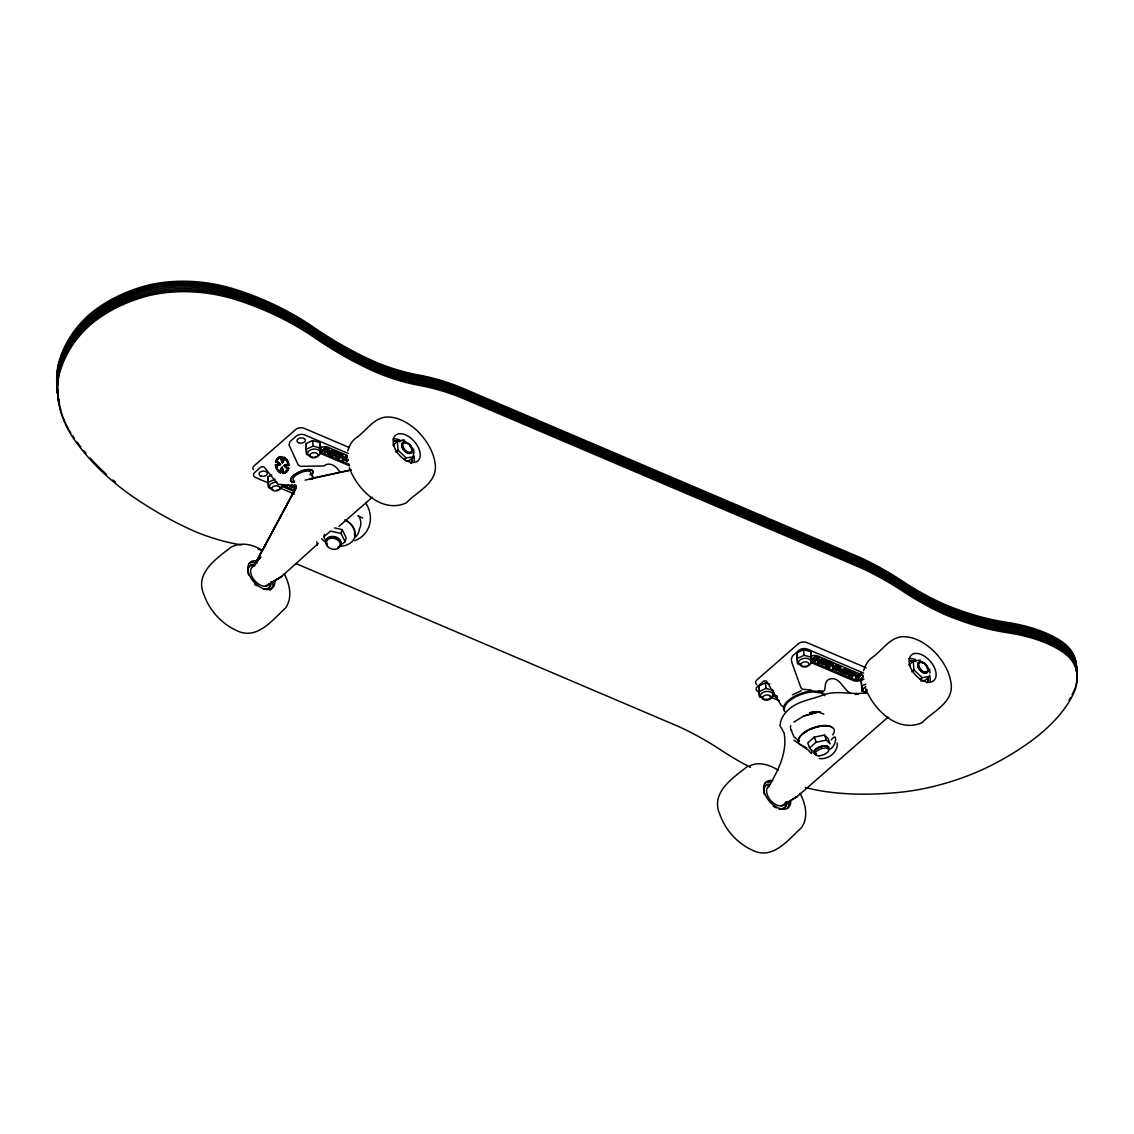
<?xml version="1.0" encoding="UTF-8"?>
<svg xmlns="http://www.w3.org/2000/svg" width="1134" height="1134" viewBox="0 0 1134 1134"><rect width="100%" height="100%" fill="white"/><g stroke="black" fill="none" stroke-linecap="round" stroke-linejoin="round"><path stroke-width="1.5" d="M413.995 453.331L413.641 448.965M929.979 673.001L929.653 669.117M328.08 453.005L328.421 449.447L325.628 452.509L324.962 451.686L328.605 448.511L328.945 452.92L332.361 450.113L328.775 453.855L328.08 453.005L328.775 453.855M328.137 453.572L328.421 449.447M328.945 452.92L329.243 448.781M342.482 455.443L339.08 458.235L342.652 454.493L343.007 458.901L345.813 455.84L346.465 456.662L342.837 459.837L342.369 456.619M342.185 459.568L342.539 455.996M817.912 662.313L818.195 658.06L818.564 662.582L822.136 658.726L818.677 660.966L822.136 658.726M818.677 660.966L818.379 657.125L814.736 660.3M818.734 661.646L819.017 657.394M832.725 666.948L836.183 664.708L832.625 668.564L832.328 664.737L829.464 667.231L828.798 666.282L832.441 663.106L832.795 667.628L833.079 663.39M856.014 673.157L855.731 677.395L858.523 674.22L859.189 675.155L855.56 678.345L855.192 673.823L851.804 676.743L855.376 672.873L856.085 673.837L855.376 672.873M842.959 669.514L840.01 668.677A1.8 1.12 -4.9 0 0 839.089 669.017L838.593 670.846L841.499 672.349L845.071 668.493L843.016 670.194L839.514 669.457L841.499 672.349M275.647 461.807L275.931 461.736A10.66 8.221 75.3 0 1 279.517 464.26L279.233 464.33A10.66 8.221 75.3 0 0 275.647 461.807L275.76 461.184A8.491 6.549 75.3 0 1 280.906 456.69L281.799 456.69A10.362 7.981 75.3 0 0 282.607 461.581L282.323 461.651A10.362 7.981 75.3 0 1 281.515 456.761L281.799 456.69M275.931 461.736L276.044 461.113A8.491 6.549 75.3 0 1 281.189 456.619M282.153 467.222L281.629 467.917A11.227 8.661 75.3 0 0 280.24 471.191L279.829 471.957L279.956 471.262A11.227 8.661 75.3 0 1 281.345 467.988L282.153 467.222L282.55 468.158A11.227 8.661 75.3 0 1 283.415 472.056L283.146 472.864L283.131 472.127A11.227 8.661 75.3 0 0 282.267 468.243L281.87 467.293M283.146 472.864C285.031 473.19 289.524 469.405 287.285 468.498A11.227 8.661 75.3 0 1 284.464 466.315L284.549 465.181A11.227 8.661 75.3 0 1 287.568 464.6C290.176 464.6 285.13 456.435 284.11 458.873A11.227 8.661 75.3 0 1 282.72 462.148L282.196 462.842L281.799 461.892A11.227 8.661 75.3 0 1 280.948 458.008L281.204 457.186L281.218 457.938A11.227 8.661 75.3 0 0 282.082 461.822L282.196 462.842M284.535 458.108L284.393 458.802A11.227 8.661 75.3 0 1 283.004 462.077L282.479 462.757M288.447 468.243L288.305 468.952A8.491 6.549 75.3 0 1 283.174 473.445L282.564 473.374A10.66 8.221 75.3 0 0 282.097 469.674L281.742 468.555L282.38 469.604A10.66 8.221 75.3 0 1 282.848 473.303L283.457 473.374A8.491 6.549 75.3 0 0 288.589 468.881L288.731 468.172A10.362 7.981 75.3 0 1 285.102 465.72L284.832 465.805A10.362 7.981 75.3 0 0 288.447 468.243L288.731 468.172M335.097 455.769L337.181 453.756L339.931 453.883M325.175 539.571L323.828 536.85L324.551 534.27M342.454 543.923L345.09 541.613L341.065 533.476L342.128 529.592L334.53 527.891M345.09 541.613L346.153 537.743L342.128 529.592M267.496 585.541L281.558 576.554L318.243 543.54M359.379 530.244L357.89 534.213L355.07 537.601M347.684 450.978C349.385 445.931 351.554 441.041 356.104 437.937C365.913 431.218 372.689 419.141 385.177 417.114C397.339 416.135 408.509 422.826 417.213 430.736C426.384 439.864 433.727 451.488 435.286 464.543C437.313 483.325 416.915 491.532 406.199 502.943C381.719 513.971 357.026 489.364 349.329 467.775M863.598 670.676C865.285 665.63 867.453 660.739 872.018 657.635C881.813 650.916 888.588 638.839 901.076 636.798C913.253 635.82 924.408 642.524 933.126 650.434C942.297 659.563 949.64 671.186 951.199 684.241C953.226 703.023 932.814 711.231 922.098 722.641C897.618 733.67 872.939 709.062 865.242 687.473M276.214 461.382L277.065 461.566A11.227 8.661 75.3 0 1 279.885 463.749L280.495 464.501L279.602 463.82A11.227 8.661 75.3 0 0 276.781 461.637L278.326 458.391M287.866 468.753L284.648 472.538M838.565 670.378L839.16 669.698A1.8 1.12 -4.9 0 1 840.081 669.358L841.797 669.67M282.323 461.651L282.82 460.716A10.263 7.91 75.3 0 0 283.784 457.356M282.607 461.581L283.103 460.645A10.263 7.91 75.3 0 0 284.067 457.286L284.634 457.569A8.491 6.549 75.3 0 1 288.901 464.642L288.646 465.464A10.291 7.924 75.3 0 0 285.725 465.521M251.493 567.822L260.863 557.021L255.249 563.683L296.215 486.968M255.249 563.683L295.889 488.215L255.164 563.683M768.781 786.755C778.108 770.312 787.634 752.48 784.076 732.904L780.008 725.717C780.617 715.2 789.505 707.148 798.705 703.137C807.394 699.451 816.721 697.708 825.481 694.164C839.217 690.351 852.924 695.255 866.716 692.661M282.026 468.484L281.26 469.419A10.291 7.924 75.3 0 0 280.311 472.75L279.715 472.495A8.491 6.549 75.3 0 1 275.449 465.422L275.704 464.6A10.263 7.91 75.3 0 0 279.517 464.26M294.755 484.714L292.955 486.117L290.162 486.202L293.011 486.812L294.854 484.884M798.251 643.871L798.379 643.701A6.039 3.771 -4.9 0 1 806.827 642.553L866.305 667.883M276.937 459.78L279.701 457.526M295.294 485.947L292.033 487.365L289.057 485.607L291.991 486.67L294.415 486.004M831.265 739.878C839.174 729.559 835.29 750.169 828.387 749.248M323.119 450.34L324.749 451.573L320.483 449.773L322.552 450.637L326.323 447.547L323.176 450.907L326.323 447.547M320.539 450.34L320.922 449.404M322.495 450.07L325.699 447.278M324.693 451.02L324.324 451.956M325.019 452.253L328.605 448.511M325.628 452.509L328.477 450.014M328.888 452.353L331.752 449.858M290.162 486.202L292.019 484.572M329.937 452.225L332.361 450.113M335.777 452.664L332.843 451.417L333.226 450.481L336.841 452.551L333.198 455.74L329.753 454.266L330.122 453.331L332.999 455.088L335.777 452.664L334.53 453.742L331.851 452.055L334.487 453.175M329.753 454.266L330.122 453.331M332.843 451.417L333.226 450.481M332.942 454.521L334.048 453.557L331.468 452.99L331.851 452.055M296.3 485.536L293.933 488.357L296.357 486.245M296.229 487.166L294.939 487.549M338.017 457.782C331.411 456.704 338.244 450.212 341.603 454.039L338.017 457.782L337.762 456.577L340.597 454.72C339.236 452.764 334.034 455.173 336.812 456.719M341.603 454.039L337.819 457.144L335.083 455.584M339.08 458.235L342.652 454.493M342.837 459.837L346.409 456.095M343.758 459.681L347.202 461.155M345.53 458.987C345.827 456.874 345.728 460.688 348.166 460.106L347.061 461.07M343.815 460.248L344.183 459.313M347.004 460.517L348.11 459.539L345.473 458.419M392.931 445.208L397.283 441.409L400.245 440.97M395.865 452.112L398.034 450.212L397.283 441.409M404.016 459.837L406.185 457.923L413.584 456.832L413.286 453.302M413.584 456.832L409.218 460.645L406.27 461.084M323.828 536.85L330.433 531.095L341.065 533.476M338.967 526.389L372.207 497.344M755.783 683.363A6.039 3.771 -4.9 0 1 756.803 680.031L798.379 643.701M816.111 656.161L812.341 659.378L815.474 655.891L816.168 656.841L812.965 659.648L814.467 659.634L815.417 661.235L818.266 658.741M814.467 659.634L814.113 660.683L811.59 659.619M814.807 660.98L818.379 657.125M819.471 662.313L822.717 663.135L822.986 664.467L826.558 660.612L823 659.095L822.632 660.144L825.566 661.391L822.788 663.829L819.471 662.313L822.986 664.467M821.186 661.037L824.262 661.788L821.186 661.037L823.823 662.171L822.717 663.135M822.632 660.144L823 659.095M819.542 662.993L819.896 661.944M821.257 661.732L821.626 660.668M824.262 661.788L825.495 660.711L822.561 659.464M827.536 665.19L830.315 662.766C828.316 660.342 823 664.382 827.536 665.19L831.378 662.653C828.472 659.067 821.144 664.765 827.735 665.842L827.806 666.523C821.2 665.46 828.529 659.747 831.435 663.347L827.806 666.523M828.869 666.976L832.441 663.106M832.625 668.564L836.183 664.708M837.048 670.449L833.533 668.295L836.779 669.131L837.048 670.449L840.677 667.274L837.048 665.077L836.694 666.14L839.614 667.387L838.38 668.465L835.248 667.033L838.38 668.465M836.694 666.14L837.048 665.077M833.589 668.989L833.958 667.926M836.835 669.811L837.955 668.833L835.319 667.713L835.673 666.65M836.779 669.131L837.955 668.833M838.309 667.784L839.557 666.693L836.623 665.445M840.606 666.594L836.977 669.769L833.533 668.295M841.23 671.016L842.59 670.577C842.023 669.173 837.87 669.996 840.081 671.186M841.3 671.711L845.071 668.493M845.921 674.234L842.406 672.079L845.652 672.901L845.921 674.234L849.564 671.059L845.936 668.862L845.567 669.925L848.501 671.158L847.268 672.249L844.135 670.818L847.268 672.249M845.567 669.925L845.936 668.862M842.477 672.774L842.846 671.711M845.723 673.596L846.829 672.618L844.192 671.498L844.561 670.435M845.652 672.901L846.829 672.618M847.197 671.555L848.43 670.477L845.51 669.23M849.494 670.378L845.851 673.553L842.406 672.079M850.472 674.957L853.25 672.533C851.251 670.109 845.95 674.149 850.472 674.957L854.313 672.419C851.407 668.833 844.079 674.546 850.684 675.609L850.741 676.289C844.15 675.226 851.478 669.514 854.384 673.114L850.741 676.289M746.923 766.924C732.55 778.137 710.168 792.864 719.863 814.495C725.434 830.031 737.27 843.313 752.366 850.174C772.75 860.564 788.243 839.67 801.625 827.508C808.627 817.09 805.636 803.779 800.051 793.431M851.804 676.743L855.433 673.568M855.56 678.345L859.133 674.475M856.595 678.132L860.862 675.212L857.29 679.082L856.595 678.132L857.29 679.082M856.666 678.812L860.238 674.943M857.233 678.387L860.862 675.212M824.56 735.045L826.403 740.162L830.045 743.847L828.217 738.744L824.56 735.045L814.311 737.114L807.72 742.869L809.548 747.986L811.987 750.453M809.548 747.986L816.154 742.217L826.403 740.162M908.873 664.921L913.224 661.122L920.624 660.016M911.807 671.824L913.976 669.925L913.224 661.122M919.957 679.549L922.126 677.636L929.526 676.544L925.16 680.357L920.723 681.01M888.12 717.099L797.471 796.295L783.438 805.253M793.97 722.089L803.737 715.993L818.734 711.628M354.786 540.705C370.208 534.709 374.773 517.189 366.013 503.609M781.581 805.905L797.471 796.295L795.529 797.471M804.304 715.866L820.166 711.613M280.226 464.571L279.517 464.954A11.227 8.661 75.3 0 1 276.498 465.535L277.235 469.263L279.829 471.957M280.495 464.501L279.8 464.883A11.227 8.661 75.3 0 1 276.781 465.464L275.902 465.464M283.854 465.564L284.832 465.11A11.227 8.661 75.3 0 1 287.852 464.529L288.447 464.586M792.411 694.83L801.256 690.748M309.596 455.188L306.662 454.422L305.712 443.734L312.587 440.545L319.93 442.473L320.398 447.59M306.18 449.291L313.055 446.101L320.412 448.043L320.879 453.161L319.93 442.473M271.536 488.3L268.602 487.535L267.652 476.847L271.777 474.933M274.995 479.228L268.12 482.418L268.602 487.535M280.07 487.549L282.82 486.273M800.576 664.382L797.641 663.617L796.692 652.929L803.567 649.739L810.909 651.667L811.377 656.799M797.159 658.485L804.034 655.296L811.391 657.238L811.859 662.355L810.909 651.667M762.516 697.495L759.582 696.73L758.632 686.042L765.507 682.852L769.915 684.015M773.331 690.351L765.974 688.423L759.1 691.612L759.582 696.73M771.049 696.744L773.799 695.468L773.558 692.69M865.072 691.967L862.124 691.187L861.656 686.07L861.174 680.499L863.924 679.223M861.656 686.07L865.781 684.156M365.8 502.901L366.551 502.617M400.571 440.63L403.832 440.148M749.531 765.974C758.929 761.183 769.887 764.926 778.222 770.227M284.832 465.805L286.009 465.45A10.291 7.924 75.3 0 1 288.929 465.394M284.039 457.314L284.351 457.64A8.491 6.549 75.3 0 1 288.631 464.713L288.646 465.464M280.311 472.75L280.594 472.68A10.291 7.924 75.3 0 1 281.53 469.348M279.418 457.597L281.204 457.186M305.131 480.136L351.469 470.015M350.534 469.944L309.936 478.661L312.545 479.2M815.828 711.698L809.506 712.79L816.891 711.557L823.851 714.08M855.249 694.532L858.367 694.249M401.564 440.545L404.682 440.304M819.272 758.518C828.146 759.823 838.182 752.324 837.133 742.926M295.931 485.749L278 484.346L263.995 466.854L261.203 466.783L254.711 472.424A6.039 3.771 -4.9 0 0 255.845 477.655L268.701 483.127M811.349 690.053L802.617 689.274L800.93 687.757L791.745 662.213L791.376 659.081L792.468 656.005L798.96 650.306A6.039 3.771 -4.9 0 1 807.408 649.144L863.669 673.114M818.351 690.691L823.596 691.159L824.687 690.237L825.396 684.723A12.942 8.59 54.5 0 1 829.365 679.153C839.514 675.836 843.016 689.458 850.245 693.143M295.52 490.625L282.805 485.224A5.939 3.7 -4.8 0 1 281.714 484.601M294.06 491.461L282.933 486.741A5.939 3.7 -4.8 0 1 281.842 486.103M349.187 447.491L304.181 428.326A6.039 3.771 -4.9 0 0 295.733 429.488L254.158 465.805A6.039 3.771 -4.9 0 0 253.378 469.589M348.152 453.416L304.748 434.932A6.039 3.771 -4.9 0 0 296.3 436.08L289.822 441.778L289.028 444.982L298.157 464.812L300.439 466.329L323.913 465.961C328.633 461.822 335.324 465.238 338.301 469.873A12.942 8.59 54.5 0 1 339.775 471.957M347.132 455.4L328.08 447.292A5.939 3.714 -5 0 0 319.774 448.426M332.786 450.85L336.841 452.551M341.66 454.606C339.931 451.445 332.716 455.244 337.762 456.577M346.465 456.662L345.813 455.84M816.168 656.841L815.474 655.891M822.193 659.407L821.526 658.471M823.057 659.775L826.615 661.292M836.254 665.389L835.588 664.453M837.119 665.757L840.677 667.274M845.128 669.173L844.433 668.224M846.007 669.542L849.564 671.059M859.189 675.155L858.523 674.22M810.697 658.018L812.27 658.684M320.483 449.773L324.749 451.573M329.696 453.699L333.198 455.74M339.023 457.668L339.69 458.49M810.753 658.698L815.417 661.235M817.855 661.618L818.564 662.582M828.798 666.282L829.464 667.231M839.628 670.903L841.428 671.668M851.733 676.062L852.414 676.998M320.766 452.197L349.357 464.373M812.086 661.519L853.363 679.11A5.939 3.714 -5 0 0 859.941 679.025A5.939 3.714 -5 0 0 862.832 675.155M349.47 465.762L320.894 453.586A5.939 3.714 -5 0 1 319.788 452.962M810.626 662.341L853.505 680.613A5.939 3.714 -5 0 0 861.812 679.479A5.939 3.714 -5 0 0 860.692 674.319L817.812 656.047A5.939 3.714 -5 0 0 810.597 656.43M772.552 694.093L777.314 696.134M772.665 695.482L777.442 697.523M279.956 487.918L294.429 494.084M769.745 696.673L779.398 700.769M296.158 563.655L679.464 726.894A250.288 148.965 48.9 0 1 720.714 749.914A239.373 142.473 48.9 0 0 750.481 767.364M288.149 468.682L287.568 468.427A11.227 8.661 75.3 0 1 284.747 466.244L284.138 465.493M280.594 472.68L279.999 472.424A8.491 6.549 75.3 0 1 275.732 465.351L275.704 464.6M849.536 675.212C846.758 673.667 851.96 671.257 853.321 673.213L853.25 672.533M826.601 665.445C823.823 663.9 829.011 661.491 830.386 663.447L830.315 662.766M806.713 747.901L801.511 745.265A19.009 8.392 -19.8 0 1 814.481 727.716A19.009 8.392 -19.8 0 1 832.725 734.974M357.848 515.63L362.71 518.139M262.323 550.529C253.165 544.277 241.103 541.712 231.01 547.226C216.637 558.438 194.268 573.166 203.964 594.797C209.521 610.347 221.371 623.615 236.467 630.476C256.851 640.866 272.33 619.972 285.725 607.81C292.728 597.391 289.723 584.081 284.152 573.733M782.885 706.496L781.071 705.107L766.357 680.953L763.848 680.995L757.356 686.637A6.039 3.771 -4.9 0 0 758.504 691.882M793.913 740.233L808.216 750.056L811.42 753.557M799.427 741.225L793.956 736.802L791.064 729.956M284.251 458.179L286.831 460.872L288.164 464.671M280.112 471.886L277.518 469.178L276.186 465.394M913.976 669.925L922.126 677.636M398.034 450.212L406.185 457.923M313.594 478.024L311.141 474.097L313.296 477.825M814.311 737.114L816.154 742.217M811.179 749.517L812.199 752.366M861.174 680.499L862.124 691.187M796.692 652.929L797.641 663.617M773.487 692.052L773.799 695.468M758.632 686.042L759.1 691.159M305.712 443.734L306.662 454.422M267.652 476.847L268.12 481.964M803.567 649.739L804.034 655.296M765.507 682.852L765.974 688.423M312.587 440.545L313.055 446.101M316.91 541.783L317.208 545.199M1076.776 675.836A130.523 60.145 -18.5 0 0 1061.14 646.522A234.61 108.099 -18.5 0 0 1007.573 628.137A298.044 177.386 48.9 0 1 943.403 609.397A239.373 142.473 48.9 0 1 902.154 586.377A250.288 148.965 48.9 0 0 860.89 563.357L459.709 392.52A250.288 148.965 48.9 0 0 419.438 380.811A239.373 142.473 48.9 0 1 379.153 369.117A298.044 177.386 48.9 0 1 313.452 332.531A234.61 173.374 13.2 0 0 236.382 295.308A130.523 96.447 13.2 0 0 149.716 290.644A168.824 124.768 13.2 0 0 89.742 320.383A168.824 124.768 13.2 0 0 58.755 370.123A130.523 96.447 13.2 0 0 58.259 397.906M1076.761 671.852A130.523 60.145 -18.5 0 0 1060.999 644.962A234.61 108.099 -18.5 0 0 1007.431 626.578A298.044 177.386 48.9 0 1 943.261 607.838A239.373 142.473 48.9 0 1 902.012 584.818A250.288 148.965 48.9 0 0 860.763 561.798L459.582 390.961A250.288 148.965 48.9 0 0 419.297 379.252A239.373 142.473 48.9 0 1 379.011 367.558A298.044 177.386 48.9 0 1 313.31 330.972A234.61 173.374 13.2 0 0 236.255 293.749A130.523 96.447 13.2 0 0 149.575 289.085A168.824 124.768 13.2 0 0 89.6 318.824A168.824 124.768 13.2 0 0 58.614 368.564A130.523 96.447 13.2 0 0 59.294 401.989M1076.52 668.961A130.523 60.145 -18.5 0 0 1060.758 642.085A234.61 108.099 -18.5 0 0 1007.19 623.686A298.044 177.386 48.9 0 1 943.02 604.961A239.373 142.473 48.9 0 1 901.771 581.94A250.288 148.965 48.9 0 0 860.508 558.92L459.341 388.083A250.288 148.965 48.9 0 0 419.056 376.375A239.373 142.473 48.9 0 1 378.77 364.666A298.044 177.386 48.9 0 1 313.069 328.095A234.61 173.374 13.2 0 0 236 290.857A130.523 96.447 13.2 0 0 149.334 286.207A168.824 124.768 13.2 0 0 89.359 315.947A168.824 124.768 13.2 0 0 58.373 365.672A130.523 96.447 13.2 0 0 58.415 396.29M805.239 787.52A298.044 177.386 48.9 0 0 826.147 791.66A234.61 108.099 -18.5 0 0 900.07 792.269A130.523 60.145 -18.5 0 0 984.326 768.781A168.824 77.792 -18.5 0 0 1043.62 731.104A168.824 77.792 -18.5 0 0 1075.287 689.302A130.523 60.145 -18.5 0 0 1061.537 651.199A234.61 108.099 -18.5 0 0 1007.97 632.8A298.044 177.386 48.9 0 1 943.8 614.075A239.373 142.473 48.9 0 1 902.551 591.055A250.288 148.965 48.9 0 0 861.287 568.035L460.121 397.198A250.288 148.965 48.9 0 0 419.835 385.489A239.373 142.473 48.9 0 1 379.55 373.781A298.044 177.386 48.9 0 1 313.849 337.209A234.61 173.374 13.2 0 0 236.779 299.971A130.523 96.447 13.2 0 0 150.113 295.322A168.824 124.768 13.2 0 0 90.139 325.061A168.824 124.768 13.2 0 0 59.152 374.787A130.523 96.447 13.2 0 0 75.312 441.055A234.61 173.374 13.2 0 0 132.026 496.068A298.044 177.386 48.9 0 0 197.727 532.654A239.373 142.473 48.9 0 0 237.998 544.348A250.288 148.965 48.9 0 1 241.273 544.986M1075.556 686.495A130.523 60.145 -18.5 0 0 1061.41 649.683A234.61 108.099 -18.5 0 0 1007.842 631.284A298.044 177.386 48.9 0 1 943.672 612.558A239.373 142.473 48.9 0 1 902.423 589.538A250.288 148.965 48.9 0 0 861.16 566.518L459.979 395.667A250.288 148.965 48.9 0 0 419.708 383.972A239.373 142.473 48.9 0 1 379.422 372.264A298.044 177.386 48.9 0 1 313.721 335.692A234.61 173.374 13.2 0 0 236.652 298.455A130.523 96.447 13.2 0 0 149.986 293.805A168.824 124.768 13.2 0 0 90.011 323.544A168.824 124.768 13.2 0 0 59.025 373.27A130.523 96.447 13.2 0 0 59.365 405.292M1075.16 687.785A168.824 77.792 -18.5 0 1 1072.098 694.632M1070.609 697.396A168.824 77.792 -18.5 0 1 1068.979 700.188M1076.138 671.3A130.523 60.145 -18.5 0 0 1060.644 640.767A234.61 108.099 -18.5 0 0 1007.077 622.368A298.044 177.386 48.9 0 1 942.907 603.642A239.373 142.473 48.9 0 1 901.658 580.622A250.288 148.965 48.9 0 0 860.394 557.602L459.227 386.751A250.288 148.965 48.9 0 0 418.942 375.056A239.373 142.473 48.9 0 1 378.657 363.348A298.044 177.386 48.9 0 1 312.956 326.776A234.61 173.374 13.2 0 0 235.886 289.539A130.523 96.447 13.2 0 0 149.22 284.889A168.824 124.768 13.2 0 0 89.246 314.628A168.824 124.768 13.2 0 0 58.259 364.354A130.523 96.447 13.2 0 0 58.302 394.972M60.712 409.36A130.523 96.447 13.2 0 1 59.918 406.553M59.563 405.136A130.523 96.447 13.2 0 1 58.883 371.711A168.824 124.768 13.2 0 1 89.87 321.985A168.824 124.768 13.2 0 1 149.844 292.246A130.523 96.447 13.2 0 1 236.524 296.895A234.61 173.374 13.2 0 1 313.579 334.133A298.044 177.386 48.9 0 0 379.28 370.705A239.373 142.473 48.9 0 0 419.566 382.413A250.288 148.965 48.9 0 1 459.851 394.108L861.032 564.959A250.288 148.965 48.9 0 1 902.281 587.979A239.373 142.473 48.9 0 0 943.531 610.999A298.044 177.386 48.9 0 0 1007.715 629.724A234.61 108.099 -18.5 0 1 1061.268 648.124A130.523 60.145 -18.5 0 1 1076.776 678.656M59.436 403.548A130.523 96.447 13.2 0 1 58.514 399.324M115.498 482.134A234.61 173.374 13.2 0 1 112.89 479.966M106.568 474.423A234.61 173.374 13.2 0 1 90.238 458.136M85.971 453.274A234.61 173.374 13.2 0 1 83.902 450.822M80.883 447.094A234.61 173.374 13.2 0 1 77.041 442.076M74.263 438.234A130.523 96.447 13.2 0 1 72.491 435.598M70.804 432.933A130.523 96.447 13.2 0 1 69.217 430.254M68.451 428.893A130.523 96.447 13.2 0 1 65.673 423.436M65.035 422.061A130.523 96.447 13.2 0 1 63.277 417.907M62.739 416.518A130.523 96.447 13.2 0 1 59.705 406.695M58.004 394.859A130.523 96.447 13.2 0 1 58.486 367.062A168.824 124.768 13.2 0 1 89.473 317.336A168.824 124.768 13.2 0 1 149.447 287.597A130.523 96.447 13.2 0 1 236.127 292.246A234.61 173.374 13.2 0 1 313.182 329.484A298.044 177.386 48.9 0 0 378.884 366.055A239.373 142.473 48.9 0 0 419.169 377.764A250.288 148.965 48.9 0 1 459.454 389.458L860.635 560.309A250.288 148.965 48.9 0 1 901.884 583.33A239.373 142.473 48.9 0 0 943.134 606.35A298.044 177.386 48.9 0 0 1007.304 625.075A234.61 108.099 -18.5 0 1 1060.871 643.474A130.523 60.145 -18.5 0 1 1076.634 670.35M257.914 549.097A250.288 148.965 48.9 0 1 261.274 550.103M393.115 438.929A16.982 10.107 48.9 0 1 399.707 440.02M413.556 455.358A16.982 10.107 48.9 0 1 414.137 462.204M393.824 441.282A14.586 8.675 48.9 0 1 396.517 441.324M412.025 458.505A14.586 8.675 48.9 0 1 410.962 463.522M394.207 440.942A14.586 8.675 48.9 0 1 399.863 441.891M412.407 458.164A14.586 8.675 48.9 0 1 411.344 463.182M909.737 660.966A14.586 8.675 48.9 0 1 912.431 661.023M927.924 678.203A14.586 8.675 48.9 0 1 927.782 680.967M909.014 658.613A16.982 10.107 48.9 0 1 915.606 659.719M929.455 675.056A16.982 10.107 48.9 0 1 930.05 681.903M910.106 660.64A14.586 8.675 48.9 0 1 915.762 661.59M928.307 677.863A14.586 8.675 48.9 0 1 927.243 682.881M247.666 569.381A14.586 8.675 48.9 0 1 255.164 564.831M270.53 584.775A14.586 8.675 48.9 0 1 267.964 588.589M271.026 581.699A14.586 8.675 48.9 0 1 263.386 589.014M256.412 585.754A14.586 8.675 48.9 0 1 254.512 584.138M248.53 574.952A14.586 8.675 48.9 0 1 255.519 564.519M249.126 563.357A16.982 10.107 48.9 0 1 257.149 563.088M272.925 582.507A16.982 10.107 48.9 0 1 269.779 590.176M274.782 580.877A16.982 10.107 48.9 0 1 263.612 588.815A16.982 10.107 48.9 0 1 248.247 571.791A16.982 10.107 48.9 0 1 256.738 560.876M786.571 801.71A14.586 8.675 48.9 0 1 778.93 809.024M763.579 789.08A14.586 8.675 48.9 0 1 768.37 784.473M786.783 804.162A14.586 8.675 48.9 0 1 779.285 808.712M776.336 807.819A14.586 8.675 48.9 0 1 773.303 806.161M764.429 794.65A14.586 8.675 48.9 0 1 768.724 784.161M765.025 783.055A16.982 10.107 48.9 0 1 770.78 782.205M788.825 802.206A16.982 10.107 48.9 0 1 787.591 808.046M790.696 800.576A16.982 10.107 48.9 0 1 779.526 808.514A16.982 10.107 48.9 0 1 764.146 791.489A16.982 10.107 48.9 0 1 772.637 780.575M281.884 484.459A6.421 3.997 -4.9 0 1 276.54 490.143M273.266 489.987A6.421 3.997 -4.9 0 1 269.764 485.352A6.421 3.997 -4.9 0 1 276.937 482.177M312.927 457.087A6.421 3.997 -4.9 0 1 308.675 451.091A6.421 3.997 -4.9 0 1 319.462 450.737A6.421 3.997 -4.9 0 1 314.6 457.03M802.305 666.055A6.421 3.997 -4.9 0 1 799.98 659.988A6.421 3.997 -4.9 0 1 810.13 659.648A6.421 3.997 -4.9 0 1 807.21 665.899M805.579 666.225A6.421 3.997 -4.9 0 1 803.907 666.282M865.37 693.158A6.421 3.997 -4.9 0 1 865.696 686.779M865.795 693.54A4.139 2.58 -4.9 0 1 867.283 689.911M326.946 543.696A7.286 5.443 15.4 0 1 330.334 537.091A7.286 5.443 15.4 0 1 339.676 540.167A7.286 5.443 15.4 0 1 337.918 547.311M268.843 584.251A12.035 7.173 48.9 0 1 260.976 585.413L258.467 584.038A12.035 7.173 48.9 0 1 250.798 573.223A12.035 7.173 48.9 0 1 254.696 565.88M327.471 545.241A7.782 5.826 15.4 0 1 328.973 537.133A7.782 5.826 15.4 0 1 339.704 539.543A7.782 5.826 15.4 0 1 338.215 547.651M410.069 445.889A5.996 3.572 48.9 0 1 410.04 452.749A5.996 3.572 48.9 0 1 402.839 447.902A5.996 3.572 48.9 0 1 405.362 442.728M406.582 443.096A5.996 3.572 48.9 0 1 407.829 443.777M410.295 445.775A6.606 3.926 48.9 0 1 409.516 453.444A6.606 3.926 48.9 0 1 401.719 446.059A6.606 3.926 48.9 0 1 407.829 443.451M359.28 516.948A21.702 16.216 15.3 0 1 359.152 529.535M345.289 519.967A19.009 14.218 15.4 0 1 355.055 535.858A19.009 14.218 15.4 0 1 340.441 546.29M325.033 541.754A19.009 14.218 15.4 0 1 321.602 538.678M345.076 519.911A18.215 13.622 15.4 0 1 354.219 530.315M354.474 531.534A18.215 13.622 15.4 0 1 354.446 535.149M294.557 482.489A12.077 4.607 -23.4 0 1 292.714 476.521A12.077 4.607 -23.4 0 1 307.583 469.788A12.077 4.607 -23.4 0 1 312.006 474.593M294.486 480.986A9.611 3.657 -23.4 0 1 301.176 472.424A9.611 3.657 -23.4 0 1 309.922 474.905M294.429 482.205A12.077 4.607 -23.4 0 1 292.6 476.223A12.077 4.607 -23.4 0 1 307.456 469.49A12.077 4.607 -23.4 0 1 311.878 474.296M279.233 464.33A10.263 7.91 75.3 0 1 275.42 464.671M318.881 447.93A5.939 3.714 -5 0 1 320.738 446.3M815.658 753.642A7.286 3.218 -19.8 0 1 819.726 747.235A7.286 3.218 -19.8 0 1 828.146 748.695M926.847 666.891A5.996 3.572 48.9 0 1 924.933 672.561A5.996 3.572 48.9 0 1 918.299 666.296A5.996 3.572 48.9 0 1 922.523 662.809M924.961 664.439A5.996 3.572 48.9 0 1 926.01 665.601M815.261 753.883A7.782 3.43 -19.8 0 1 819.627 747.037A7.782 3.43 -19.8 0 1 828.614 748.61M785.55 802.107A12.035 7.173 48.9 0 1 779.356 805.863L776.918 805.126A12.035 7.173 48.9 0 1 767.59 795.572A12.035 7.173 48.9 0 1 768.795 786.245M816.565 754.11A7.782 3.43 -19.8 0 1 818.663 747.363A7.782 3.43 -19.8 0 1 828.585 748.525M791.759 730.509A21.702 9.596 -19.8 0 1 790.71 725.618M798.705 740.97A18.215 8.037 -19.8 0 1 812.043 728.156A18.215 8.037 -19.8 0 1 832.228 727.716M804.389 733.018A17.024 7.513 -19.8 0 1 806.543 731.515M810.271 729.488A17.024 7.513 -19.8 0 1 814.396 727.858M815.814 727.433A17.024 7.513 -19.8 0 1 818.635 726.738M822.689 726.199A17.024 7.513 -19.8 0 1 826.275 726.27M756.817 684.624A6.039 3.771 -4.9 0 1 756.378 684.241M860.55 672.816A5.939 3.714 -5 0 1 861.656 673.44M784.785 711.457A21.716 9.596 -19.8 0 1 790.1 699.083A21.716 9.596 -19.8 0 1 812.794 690.904L821.044 691.91A21.716 9.596 -19.8 0 1 824.772 695.737M784.501 709.657A20.979 9.27 -19.8 0 1 792.836 698.473A20.979 9.27 -19.8 0 1 812.738 691.953L820.704 692.917A20.979 9.27 -19.8 0 1 823.142 694.476M347.273 456.463L346.905 457.399L347.273 456.463M281.558 576.554L265.639 586.193L281.558 576.554M287.993 485.154L287.398 485.579L287.993 485.154M774.635 692.661L774.635 692.661M393.966 446.002A16.982 10.107 48.9 0 0 417.014 461.538A16.982 10.107 48.9 0 0 409.076 436.831A16.982 10.107 48.9 0 0 393.966 446.002M909.879 665.701A16.982 10.107 48.9 0 0 932.928 681.236A16.982 10.107 48.9 0 0 924.99 656.529A16.982 10.107 48.9 0 0 909.879 665.701M272.925 490.384A4.139 2.58 -4.9 0 0 279.829 488.839A4.139 2.58 -4.9 0 0 274.754 485.947A4.139 2.58 -4.9 0 0 272.925 490.384M310.985 457.257A4.139 2.58 -4.9 0 0 317.889 455.726A4.139 2.58 -4.9 0 0 312.814 452.82A4.139 2.58 -4.9 0 0 310.985 457.257M762.828 698.7A6.421 3.997 -4.9 0 0 773.204 695.695A6.421 3.997 -4.9 0 0 764.614 691.754A6.421 3.997 -4.9 0 0 762.828 698.7M763.905 699.579A4.139 2.58 -4.9 0 0 770.808 698.034A4.139 2.58 -4.9 0 0 765.734 695.142A4.139 2.58 -4.9 0 0 763.905 699.579M801.965 666.452A4.139 2.58 -4.9 0 0 808.868 664.921A4.139 2.58 -4.9 0 0 803.793 662.029A4.139 2.58 -4.9 0 0 801.965 666.452M327.485 546.446A7.286 5.443 15.4 0 0 339.817 546.701A7.286 5.443 15.4 0 0 332.333 538.168A7.286 5.443 15.4 0 0 327.485 546.446M402.981 446.583A5.996 3.572 48.9 0 0 411.132 452.069A5.996 3.572 48.9 0 0 408.325 443.337A5.996 3.572 48.9 0 0 402.981 446.583M402.046 446.938A6.606 3.926 48.9 0 0 410.99 452.976A6.606 3.926 48.9 0 0 407.914 443.38A6.606 3.926 48.9 0 0 402.046 446.938M260.622 475.869A4.196 2.608 -4.8 0 0 267.34 473.856A4.196 2.608 -4.8 0 0 261.671 471.333A4.196 2.608 -4.8 0 0 260.622 475.869M298.681 442.77A4.196 2.622 -5 0 0 305.315 440.587A4.196 2.622 -5 0 0 299.489 438.206A4.196 2.622 -5 0 0 298.681 442.77M819.088 755.783A7.286 3.218 -19.8 0 0 828.855 749.617A7.286 3.218 -19.8 0 0 817.912 750.297A7.286 3.218 -19.8 0 0 819.088 755.783M918.923 666.296A5.996 3.572 48.9 0 0 927.073 671.782A5.996 3.572 48.9 0 0 924.267 663.05A5.996 3.572 48.9 0 0 918.923 666.296M917.902 666.721A6.606 3.926 48.9 0 0 926.861 672.76A6.606 3.926 48.9 0 0 923.771 663.163A6.606 3.926 48.9 0 0 917.902 666.721M917.973 666.65A6.606 3.926 48.9 0 0 926.932 672.689A6.606 3.926 48.9 0 0 923.856 663.092A6.606 3.926 48.9 0 0 917.973 666.65"/></g></svg>
